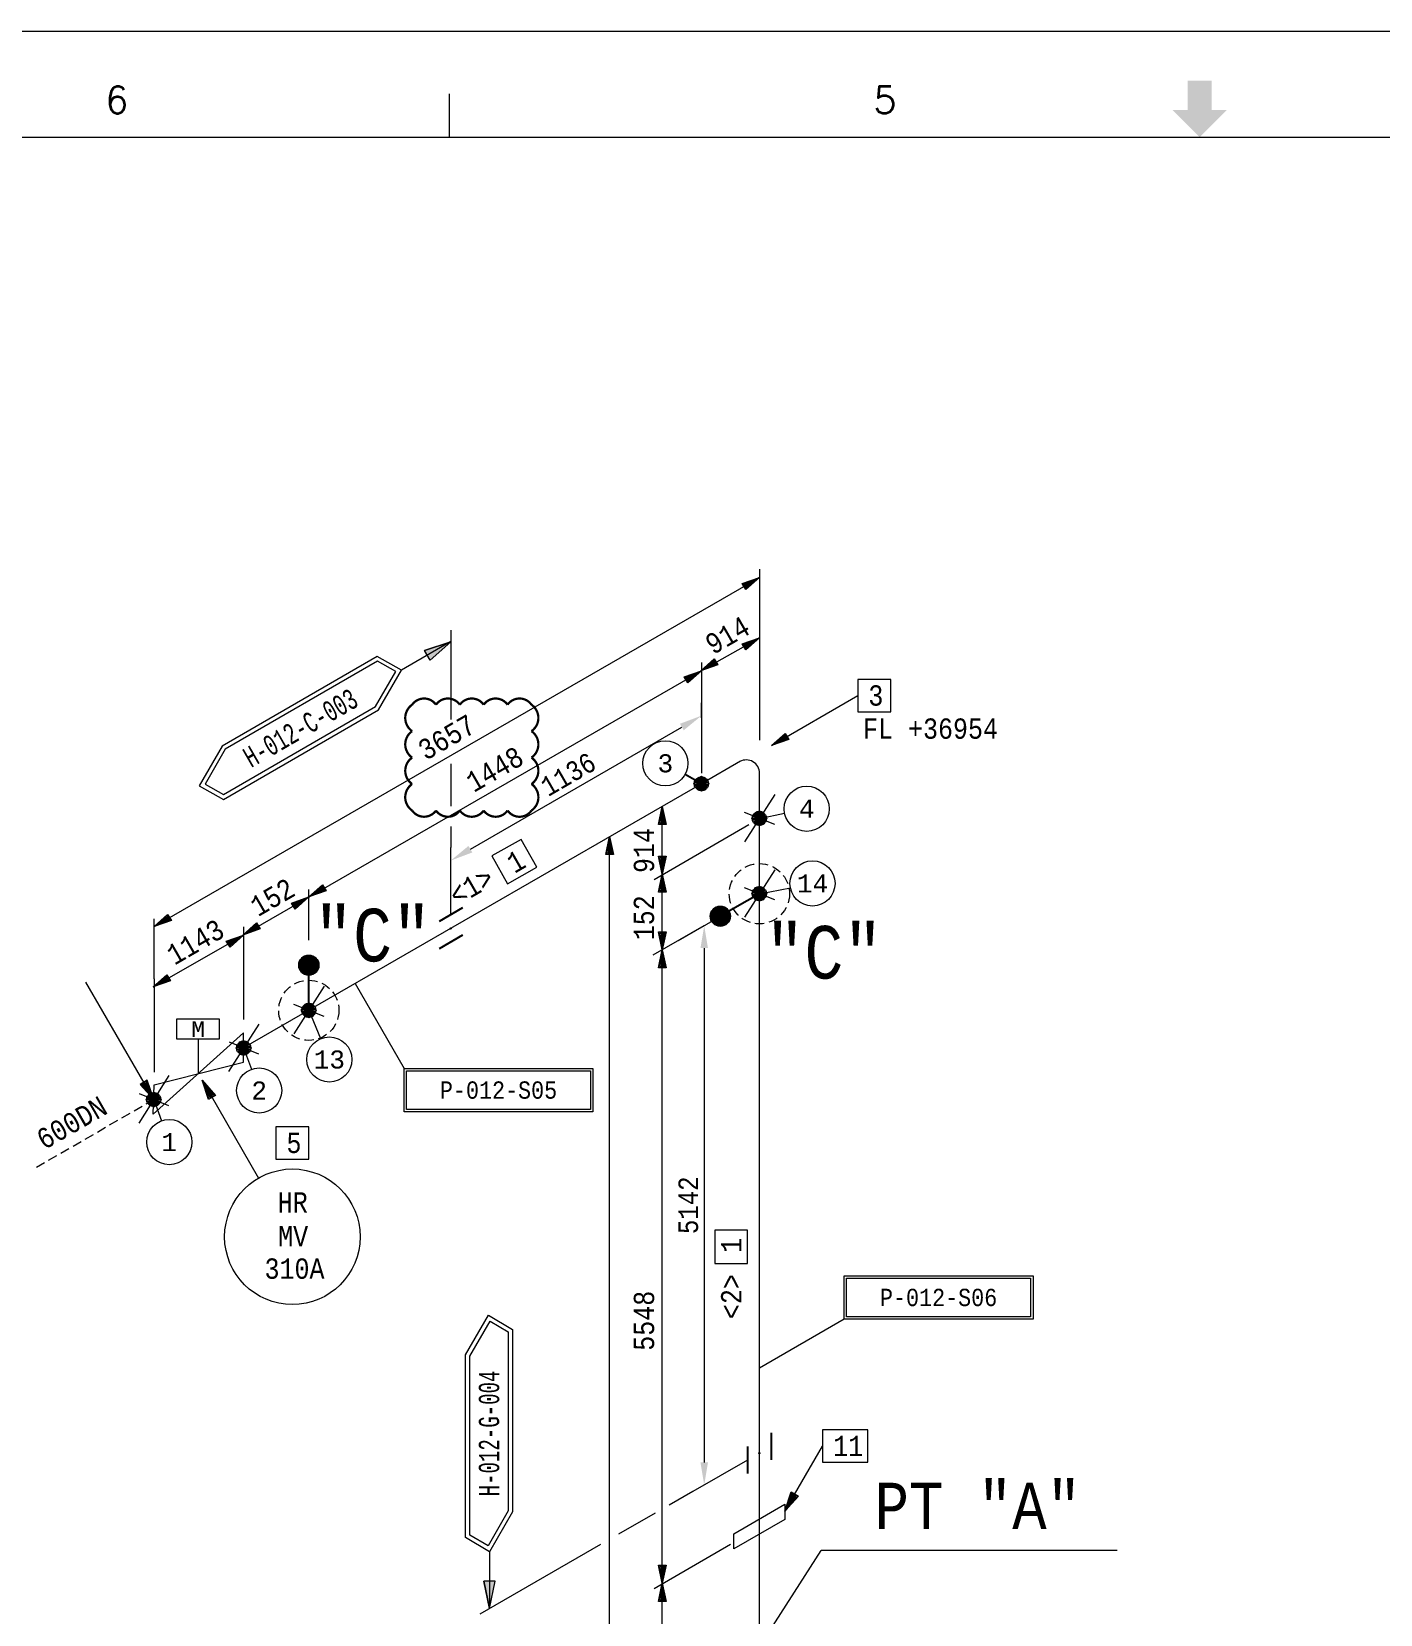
# Model space of a CAD drawing. Extents: x 0 to 841, y 0 to 594.
# Drawn here: x 274.4 to 453.6, y 383.8 to 594 of the extents above; entities that cross this region are included whole.
import ezdxf
from ezdxf.enums import TextEntityAlignment as Align

# ---------------------------------------------------------------- set-up
doc = ezdxf.new("R2010")
doc.units = 0
doc.header["$LTSCALE"] = 5
doc.header["$MEASUREMENT"] = 0
doc.linetypes.add('HIDDEN', pattern=[0.375, 0.25, -0.125])
doc.layers.get('0').update_dxf_attribs({"lineweight": 9})
for name, color, linetype, lineweight in [('1', 7, 'Continuous', 9), ('3', 7, 'Continuous', 9), ('42', 7, 'Continuous', 9), ('T-TEXT1', 7, 'Continuous', 9)]:
    doc.layers.add(name, color=color, linetype=linetype, lineweight=lineweight)
for name, color, linetype in [('FAB', 2, 'Continuous'), ('SH', 4, 'Continuous'), ('SUPT', 4, 'Continuous')]:
    doc.layers.add(name, color=color, linetype=linetype)
doc.styles.add('MARKING', font='monotxt.shx', dxfattribs={"width": 0.85, "height": 2.6})
doc.styles.add('ROMANS', font='romans.shx')
doc.styles.get("Standard").update_dxf_attribs({"font": 'txt.shx'})
doc.styles.add('TXT', font='monotxt.shx')
doc.dimstyles.get("Standard").update_dxf_attribs({"dimtxt": 0.18, "dimasz": 0.18, "dimexe": 0.18, "dimexo": 0.0625, "dimgap": 0.09, "dimtad": 0, "dimtih": 1, "dimtoh": 1, "dimdec": 4, "dimzin": 0, "dimdsep": 46, "dimtxsty": 'Standard', "dimcen": 0.09, "dimadec": 0, "dimazin": 0, "dimtfac": 1, "dimtdec": 4, "dimtofl": 0, "dimtmove": 0, "dimatfit": 0, "dimfxl": 1, "dimtolj": 1, "dimtzin": 0, "dimarcsym": 0})

# ---------------------------------------------------------------- blocks, each defined once
blk = doc.blocks.new('L6')
at = {"layer": 'SH', "color": 4}
for p, q in [((1.58, 2.73), (-1.54, 0.93)), ((1.58, -0.91), (-1.54, -2.71))]:
    blk.add_line(p, q, dxfattribs=at)
at = {"layer": 'SUPT', "lineweight": 0}
blk.add_circle((0, 0), 0.0769, dxfattribs=at)
blk = doc.blocks.new('*D10')
at = {"layer": 'Defpoints', "color": 0, "lineweight": 0}
for p in [(363.35, 503.16), (363.35, 502.87), (330.05, 476.74)]:
    blk.add_point(p, dxfattribs=at)
at = {"layer": 'FAB', "color": 4, "lineweight": 0}
for p, q in [((363.35, 502.87), (363.35, 504.89)), ((332.65, 485.43), (360.75, 501.66)), ((330.05, 476.74), (330.05, 485.67))]:
    blk.add_line(p, q, dxfattribs=at)
for points in [[(360.5, 502.09), (361, 501.23), (363.35, 503.16)], [(332.4, 485.87), (332.9, 485), (330.05, 483.93)]]:
    blk.add_solid(points, dxfattribs=at)
at = {"layer": 'FAB', "color": 4, "lineweight": 0, "insert": (345.65, 495.37), "char_height": 2.6, "attachment_point": 5, "rotation": 30, "style": 'MARKING'}
blk.add_mtext('\\A1;1136', dxfattribs=at)
blk = doc.blocks.new('TRI')
at = {"lineweight": 0}
blk.add_hatch(color=4, dxfattribs=at).paths.add_polyline_path([(340.4, 360.05), (339.74, 356.85), (341.07, 356.85)])
at = {"layer": 'SUPT', "lineweight": 0}
blk.add_line((340.4, 360.05), (339.74, 356.85), dxfattribs=at)
blk.add_lwpolyline([(340.4, 360.05), (341.07, 356.85), (339.74, 356.85), (340.4, 360.05), (341.07, 356.85)], dxfattribs=at)
blk = doc.blocks.new('L4')
at = {"layer": 'SH', "color": 4}
for p, q in [((1.58, 2.71), (1.58, -0.89)), ((-1.58, 0.89), (-1.58, -2.71))]:
    blk.add_line(p, q, dxfattribs=at)
at = {"layer": 'SUPT', "lineweight": 0}
blk.add_circle((0, 0), 0.0769, dxfattribs=at)
blk = doc.blocks.new('*D12')
at = {"layer": 'Defpoints', "color": 0, "lineweight": 0}
for p in [(360.29, 473.31), (369.47, 404.32), (363.72, 401)]:
    blk.add_point(p, dxfattribs=at)
at = {"layer": 'FAB', "color": 4, "lineweight": 0}
for p, q in [((360.29, 473.31), (365.22, 476.16)), ((363.72, 472.3), (363.72, 404)), ((369.47, 404.32), (362.22, 400.14))]:
    blk.add_line(p, q, dxfattribs=at)
for points in [[(363.22, 472.3), (364.22, 472.3), (363.72, 475.3)], [(363.22, 404), (364.22, 404), (363.72, 401)]]:
    blk.add_solid(points, dxfattribs=at)
at = {"layer": 'FAB', "color": 4, "lineweight": 0, "insert": (361.62, 438.15), "char_height": 2.6, "attachment_point": 5, "rotation": 90, "style": 'MARKING'}
blk.add_mtext('\\A1;5142', dxfattribs=at)

msp = doc.modelspace()

# ---------------------------------------------------------------- hatches: boundary and pattern name
at = {"layer": 'FAB'}
for points in [[(367.15, 476.53, 1), (364.55, 476.53, 1)], [(312.48, 470.04, 1), (309.88, 470.04, 1)]]:
    msp.add_hatch(color=256, dxfattribs=at).paths.add_polyline_path(points)

# ---------------------------------------------------------------- linework, layer by layer
at = {"layer": '1', "color": 1, "linetype": 'Continuous', "lineweight": 0}
for p, q in [((368.55, 497.12), (363.35, 494.12)), ((363.35, 494.12), (302.52, 459.04)), ((371.05, 489.52), (371.05, 495.52)), ((371.05, 379.52), (371.05, 489.52))]:
    msp.add_line(p, q, dxfattribs=at)
at = {"layer": '1', "color": 2, "linetype": 'HIDDEN', "lineweight": 0}
msp.add_line((274.98, 443.19), (290.57, 452.19), dxfattribs=at)
at = {"layer": '1', "color": 2, "linetype": 'Continuous', "lineweight": 0}
for points in [[(288.77, 454.21), (290.57, 452.19), (289.72, 454.76), (288.77, 454.21)], [(288.87, 454.27), (290.57, 452.19), (289.63, 454.71)], [(289.06, 454.38), (290.57, 452.19), (289.54, 454.66)], [(289.16, 454.44), (290.57, 452.19), (289.34, 454.54)], [(297.85, 452.19), (297, 454.76), (298.8, 452.74), (297.85, 452.19)], [(297.95, 452.25), (297, 454.76), (298.71, 452.69)], [(298.14, 452.36), (297, 454.76), (298.62, 452.63)], [(298.24, 452.41), (297, 454.76), (298.42, 452.52)], [(376.24, 399.53), (374.44, 397.51), (375.29, 400.08), (376.24, 399.53)], [(376.15, 399.59), (374.44, 397.51), (375.38, 400.03)], [(375.95, 399.7), (374.44, 397.51), (375.48, 399.98)], [(375.85, 399.76), (374.44, 397.51), (375.67, 399.87)]]:
    msp.add_lwpolyline(points, dxfattribs=at)
at = {"layer": '1', "color": 1, "linetype": 'Continuous', "lineweight": 0}
msp.add_arc((369.31, 495.54), 1.75, 0, 119.2483, dxfattribs=at)
at = {"layer": '3', "color": 2, "linetype": 'Continuous', "lineweight": 0}
for p, q in [((290.62, 475.15), (371.05, 521.52)), ((371.05, 522.62), (371.05, 499.93)), ((363.25, 509.12), (371.05, 513.52)), ((302.42, 474.04), (363.35, 509.12)), ((363.35, 510.23), (363.35, 495.52)), ((358.15, 482.12), (358.15, 491.12)), ((357.05, 481.43), (369.65, 488.73)), ((351.15, 149.82), (351.15, 487.12)), ((358.15, 372.12), (358.15, 482.12)), ((290.62, 468.24), (290.62, 476.19)), ((302.52, 475.14), (302.52, 462.84)), ((290.52, 467.14), (302.52, 474.04)), ((290.62, 468.24), (290.62, 455.84)), ((357.05, 387.25), (367.21, 393.14))]:
    msp.add_line(p, q, dxfattribs=at)
for points in [[(368.75, 520.72), (371.05, 521.52), (369.25, 519.92), (368.75, 520.72)], [(368.85, 520.62), (371.05, 521.52), (369.15, 520.02)], [(368.85, 520.52), (371.05, 521.52), (369.15, 520.12)], [(368.95, 520.42), (371.05, 521.52), (369.05, 520.22)], [(368.75, 512.72), (371.05, 513.52), (369.25, 511.93), (368.75, 512.72)], [(368.85, 512.62), (371.05, 513.52), (369.15, 512.02)], [(368.85, 512.52), (371.05, 513.52), (369.15, 512.12)], [(368.95, 512.42), (371.05, 513.52), (369.05, 512.22)], [(365.55, 509.93), (363.25, 509.12), (365.05, 510.73), (365.55, 509.93)], [(361.05, 508.32), (363.35, 509.12), (361.55, 507.52), (361.05, 508.32)], [(361.15, 508.23), (363.35, 509.12), (361.45, 507.62)], [(361.15, 508.12), (363.35, 509.12), (361.45, 507.73)], [(361.25, 508.02), (363.35, 509.12), (361.35, 507.82)], [(365.45, 510.02), (363.25, 509.12), (365.15, 510.62)], [(365.45, 510.12), (363.25, 509.12), (365.15, 510.52)], [(365.35, 510.23), (363.25, 509.12), (365.25, 510.43)], [(384.12, 503.69), (388.52, 503.69), (388.52, 507.99), (384.12, 507.99), (384.12, 503.69)], [(374.94, 499.98), (372.65, 499.22), (374.49, 500.81), (374.94, 499.98)], [(374.9, 500.12), (372.65, 499.22), (374.53, 500.68)], [(374.81, 500.17), (372.65, 499.22), (374.62, 500.63)], [(374.78, 500.3), (372.65, 499.22), (374.65, 500.49)], [(357.65, 488.73), (358.15, 491.12), (358.65, 488.73), (357.65, 488.73)], [(357.75, 488.73), (358.15, 491.12), (358.55, 488.73)], [(357.95, 488.73), (358.15, 491.12), (358.45, 488.73)], [(358.05, 488.73), (358.15, 491.12), (358.25, 488.73)], [(337.6, 480.84), (341.5, 483.04), (339.4, 486.74), (335.5, 484.54), (337.6, 480.84)], [(350.65, 484.73), (351.15, 487.12), (351.65, 484.73), (350.65, 484.73)], [(350.75, 484.73), (351.15, 487.12), (351.55, 484.73)], [(350.95, 484.73), (351.15, 487.12), (351.45, 484.73)], [(351.05, 484.73), (351.15, 487.12), (351.25, 484.73)], [(358.65, 484.52), (358.15, 482.12), (357.65, 484.52), (358.65, 484.52)], [(358.55, 484.52), (358.15, 482.12), (357.75, 484.52)], [(358.45, 484.52), (358.15, 482.12), (357.95, 484.52)], [(358.25, 484.52), (358.15, 482.12), (358.05, 484.52)], [(357.65, 479.73), (358.15, 482.12), (358.65, 479.73), (357.65, 479.73)], [(357.75, 479.73), (358.15, 482.12), (358.55, 479.73)], [(357.95, 479.73), (358.15, 482.12), (358.45, 479.73)], [(358.05, 479.73), (358.15, 482.12), (358.25, 479.73)], [(313.48, 479.89), (311.18, 479.09), (312.98, 480.69), (313.48, 479.89)], [(313.38, 479.99), (311.18, 479.09), (313.08, 480.59)], [(313.38, 480.09), (311.18, 479.09), (313.08, 480.49)], [(313.28, 480.19), (311.18, 479.09), (313.18, 480.39)], [(308.88, 478.29), (311.18, 479.09), (309.38, 477.49), (308.88, 478.29)], [(308.98, 478.19), (311.18, 479.09), (309.28, 477.59)], [(308.98, 478.09), (311.18, 479.09), (309.28, 477.69)], [(309.08, 477.99), (311.18, 479.09), (309.18, 477.79)], [(292.92, 475.95), (290.62, 475.15), (292.42, 476.75), (292.92, 475.95)], [(292.82, 476.05), (290.62, 475.15), (292.52, 476.65)], [(292.82, 476.15), (290.62, 475.15), (292.52, 476.55)], [(292.72, 476.25), (290.62, 475.15), (292.62, 476.45)], [(304.72, 474.84), (302.42, 474.04), (304.22, 475.64), (304.72, 474.84)], [(304.62, 474.94), (302.42, 474.04), (304.32, 475.54)], [(304.62, 475.04), (302.42, 474.04), (304.32, 475.44)], [(304.52, 475.14), (302.42, 474.04), (304.42, 475.34)], [(300.22, 473.24), (302.52, 474.04), (300.72, 472.44), (300.22, 473.24)], [(300.32, 473.14), (302.52, 474.04), (300.62, 472.54)], [(300.32, 473.04), (302.52, 474.04), (300.62, 472.64)], [(300.42, 472.94), (302.52, 474.04), (300.52, 472.74)], [(358.65, 474.48), (358.15, 472.08), (357.65, 474.48), (358.65, 474.48)], [(358.55, 474.48), (358.15, 472.08), (357.75, 474.48)], [(358.45, 474.48), (358.15, 472.08), (357.95, 474.48)], [(358.25, 474.48), (358.15, 472.08), (358.05, 474.48)], [(357.65, 469.68), (358.15, 472.08), (358.65, 469.68), (357.65, 469.68)], [(357.75, 469.68), (358.15, 472.08), (358.55, 469.68)], [(357.95, 469.68), (358.15, 472.08), (358.45, 469.68)], [(358.05, 469.68), (358.15, 472.08), (358.25, 469.68)], [(292.82, 467.94), (290.52, 467.14), (292.32, 468.74), (292.82, 467.94)], [(292.72, 468.04), (290.52, 467.14), (292.42, 468.64)], [(292.72, 468.14), (290.52, 467.14), (292.42, 468.54)], [(292.62, 468.24), (290.52, 467.14), (292.52, 468.44)], [(306.8, 444.27), (311.2, 444.27), (311.2, 448.57), (306.8, 448.57), (306.8, 444.27)], [(369.45, 430.43), (369.45, 434.83), (365.15, 434.83), (365.15, 430.43), (369.45, 430.43)], [(379.44, 404.02), (385.44, 404.02), (385.44, 408.32), (379.44, 408.32), (379.44, 404.02)], [(358.65, 390.35), (358.15, 387.95), (357.65, 390.35), (358.65, 390.35)], [(358.55, 390.35), (358.15, 387.95), (357.75, 390.35)], [(358.45, 390.35), (358.15, 387.95), (357.95, 390.35)], [(358.25, 390.35), (358.15, 387.95), (358.05, 390.35)], [(357.65, 385.55), (358.15, 387.95), (358.65, 385.55), (357.65, 385.55)], [(357.75, 385.55), (358.15, 387.95), (358.55, 385.55)], [(357.95, 385.55), (358.15, 387.95), (358.45, 385.55)], [(358.05, 385.55), (358.15, 387.95), (358.25, 385.55)]]:
    msp.add_lwpolyline(points, dxfattribs=at)
at = {"layer": '3', "color": 2, "linetype": 'HIDDEN', "lineweight": 0}
for centre in [(371.05, 479.52), (311.18, 464.04)]:
    msp.add_circle(centre, 4, dxfattribs=at)
at = {"layer": '3', "color": 2, "linetype": 'Continuous', "lineweight": 0}
msp.add_circle((309, 433.97), 9, dxfattribs=at)
at = {"layer": '42', "color": 3, "linetype": 'Continuous', "lineweight": 0}
msp.add_line((329.81, 585.73), (329.81, 580), dxfattribs=at)
for points in [[(0, 0), (841, 0), (841, 594), (0, 594)], [(35, 580), (827, 580), (827, 14), (35, 14)]]:
    msp.add_lwpolyline(points, close=True, dxfattribs=at)
for points in [[(427.94, 583.59), (427.94, 587.51), (431.15, 583.59), (431.15, 587.51)], [(429.55, 580), (425.96, 583.59), (433.14, 583.59)]]:
    msp.add_solid(points, dxfattribs=at)
at = {"layer": 'FAB', "lineweight": 0}
for p, q in [((372.65, 499.22), (384.12, 505.84)), ((371.05, 489.52), (374.4, 490.2)), ((311.18, 473.34), (311.18, 480.1)), ((290.57, 452.19), (281.57, 467.78)), ((317.34, 467.59), (323.84, 456.33)), ((302.52, 459.04), (303.56, 456.21)), ((297, 454.76), (304.5, 441.77)), ((290.57, 452.19), (291.61, 449.36)), ((382.31, 423.02), (371.05, 416.52)), ((374.44, 397.51), (379.44, 406.17))]:
    msp.add_line(p, q, dxfattribs=at)
at = {"layer": 'FAB'}
for p, q in [((363.35, 494.12), (361.17, 495.36)), ((371.05, 479.52), (365.85, 476.53)), ((311.18, 464.04), (311.18, 470.04))]:
    msp.add_line(p, q, dxfattribs=at)
at = {"layer": 'FAB', "linetype": 'Continuous', "lineweight": 0}
for p, q in [((371.05, 479.52), (375.17, 480.32)), ((363.69, 475.28), (356.89, 471.35)), ((311.18, 464.04), (312.75, 460.28))]:
    msp.add_line(p, q, dxfattribs=at)
at = {"layer": 'FAB', "color": 2, "linetype": 'Continuous', "lineweight": 0}
for p in [(371.05, 379.52), (418.6, 392.31)]:
    msp.add_line(p, (379.28, 392.31), dxfattribs=at)
at = {"layer": 'FAB', "color": 6, "lineweight": 0, "flags": 128}
msp.add_lwpolyline([(340.77, 490.57, 0, 0, 0.520567), (340.77, 490.57, 0, 0, 0.520567), (340.77, 490.57, 0.3, 0.3, 0.520567), (340.77, 494.09, 0.3, 0.3, 0.520567), (340.77, 497.6, 0.3, 0.3, 0.520567), (340.77, 501.11, 0.3, 0.3, 0.520567), (340.77, 504.62, 0.3, 0.3, 0.520567), (340.77, 504.62, 0.3, 0.3, 0.520567), (337.59, 504.62, 0.3, 0.3, 0.520567), (334.42, 504.62, 0.3, 0.3, 0.520567), (331.25, 504.62, 0.3, 0.3, 0.520567), (328.08, 504.62, 0.3, 0.3, 0.520567), (324.91, 504.62, 0.3, 0.3, 0.520567), (324.91, 504.62, 0.3, 0.3, 0.520567), (324.91, 501.11, 0.3, 0.3, 0.520567), (324.91, 497.6, 0.3, 0.3, 0.520567), (324.91, 494.09, 0.3, 0.3, 0.520567), (324.91, 490.57, 0.3, 0.3, 0.520567), (324.91, 490.57, 0.3, 0.3, 0.520567), (328.08, 490.57, 0.3, 0.3, 0.520567), (331.25, 490.57, 0.3, 0.3, 0.520567), (334.42, 490.57, 0.3, 0.3, 0.520567), (337.59, 490.57, 0.3, 0.3, 0.520567), (340.77, 490.57, 0.3, 0.3, 0.520567)], format="xyseb", dxfattribs=at)
at = {"layer": 'FAB', "color": 2, "linetype": 'Continuous', "lineweight": 0}
for points in [[(323.84, 456.33), (348.94, 456.33), (348.94, 450.57), (323.84, 450.57)], [(324.16, 456.01), (348.62, 456.01), (348.62, 450.89), (324.16, 450.89)], [(382.31, 428.79), (407.41, 428.79), (407.41, 423.02), (382.31, 423.02)], [(382.63, 428.47), (407.09, 428.47), (407.09, 423.34), (382.63, 423.34)]]:
    msp.add_lwpolyline(points, close=True, dxfattribs=at)
at = {"layer": 'FAB', "color": 3, "linetype": 'Continuous', "lineweight": 0, "flags": 128}
msp.add_lwpolyline([(374.43, 398.44), (374.43, 396.43), (367.67, 392.52), (367.67, 394.54)], close=True, dxfattribs=at)
at = {"layer": 'FAB', "color": 2, "linetype": 'Continuous', "lineweight": 0}
for centre in [(358.56, 496.84), (377.34, 490.8), (378.11, 480.89), (313.91, 457.51), (304.59, 453.39), (292.64, 446.54)]:
    msp.add_circle(centre, 3, dxfattribs=at)
at = {"layer": 'FAB'}
for centre in [(365.85, 476.53), (311.18, 470.04)]:
    msp.add_circle(centre, 1.3, dxfattribs=at)
at = {"layer": 'SUPT', "linetype": 'Continuous', "lineweight": 0}
for p, q in [((330.05, 513), (323.52, 509.23)), ((335.2, 392.14), (335.2, 384.61))]:
    msp.add_line(p, q, dxfattribs=at)
at = {"layer": 'SUPT', "lineweight": 0}
for p, q in [((330.05, 514.5), (330.05, 502.66)), ((330.05, 496.75), (330.05, 491.13)), ((330.05, 488.45), (330.05, 485.67)), ((362.22, 400.14), (359.08, 398.33)), ((357.21, 397.26), (352.35, 394.46)), ((349.96, 393.09), (333.9, 383.86))]:
    msp.add_line(p, q, dxfattribs=at)
at = {"layer": 'SUPT', "linetype": 'Continuous', "lineweight": 0}
for points in [[(299.68, 499.13), (296.62, 493.85), (299.86, 492.04), (320.46, 503.96), (323.52, 509.23), (320.28, 511.04)], [(320.29, 510.39), (300.09, 498.71), (297.4, 494.07), (299.86, 492.69), (320.05, 504.37), (322.75, 509.02)], [(338.24, 397.43), (335.2, 392.14), (332.02, 394.04), (332.02, 418.27), (335.05, 423.55), (338.24, 421.65)], [(337.68, 421.33), (337.68, 397.58), (335, 392.92), (332.58, 394.36), (332.58, 418.12), (335.26, 422.78)]]:
    msp.add_lwpolyline(points, close=True, dxfattribs=at)
at = {"layer": 'T-TEXT1', "color": 2, "linetype": 'Continuous', "lineweight": 0}
for p, q in [((373.08, 492.71), (369.08, 486.41)), ((373.08, 488.71), (369.08, 490.31)), ((373.08, 482.71), (369.08, 476.41)), ((373.08, 478.71), (369.08, 480.31)), ((313.21, 467.23), (309.21, 460.93)), ((313.21, 463.23), (309.21, 464.83)), ((304.53, 462.22), (300.53, 455.92)), ((304.53, 458.22), (300.63, 459.82)), ((292.58, 455.37), (288.58, 449.07)), ((292.58, 451.37), (288.68, 452.97))]:
    msp.add_line(p, q, dxfattribs=at)
for points in [[(363.35, 495.12), (363.55, 495.02), (363.65, 495.02), (363.85, 494.93), (363.95, 494.82), (364.05, 494.73), (364.15, 494.62), (364.25, 494.43), (364.25, 494.32), (364.35, 494.12), (364.25, 493.93), (364.25, 493.82), (364.15, 493.62), (364.05, 493.52), (363.95, 493.43), (363.85, 493.32), (363.65, 493.23), (363.55, 493.23), (363.35, 493.23), (363.15, 493.23), (363.05, 493.23), (362.85, 493.32), (362.75, 493.43), (362.65, 493.52), (362.55, 493.62), (362.45, 493.82), (362.45, 493.93), (362.45, 494.12), (362.45, 494.32), (362.45, 494.43), (362.55, 494.62), (362.65, 494.73), (362.75, 494.82), (362.85, 494.93), (363.05, 495.02), (363.15, 495.02), (363.35, 495.12), (363.35, 495.12), (363.55, 495.02), (363.35, 493.12), (363.15, 493.23), (363.35, 495.12), (363.55, 495.02), (363.65, 495.02), (363.15, 493.23), (363.05, 493.23), (363.55, 495.02), (363.65, 495.02), (363.85, 494.93), (363.05, 493.23), (362.85, 493.32), (363.65, 495.02), (363.85, 494.93), (363.95, 494.82), (362.85, 493.32), (362.75, 493.43), (363.85, 494.93), (363.95, 494.82), (364.05, 494.73), (362.75, 493.43), (362.65, 493.52), (363.95, 494.82), (364.05, 494.73), (364.15, 494.62), (362.65, 493.52), (362.55, 493.62), (364.05, 494.73), (364.15, 494.62), (364.25, 494.43), (362.55, 493.62), (362.45, 493.82), (364.15, 494.62), (364.25, 494.43), (364.25, 494.32), (362.45, 493.82), (362.45, 493.93), (364.25, 494.43), (364.25, 494.32), (364.35, 494.12), (362.45, 493.93), (362.35, 494.12), (364.25, 494.32), (364.35, 494.12), (364.25, 493.93), (362.35, 494.12), (362.45, 494.32), (364.35, 494.12), (364.25, 493.93), (364.25, 493.82), (362.45, 494.32), (362.45, 494.43), (364.25, 493.93), (364.25, 493.82), (364.15, 493.62), (362.45, 494.43), (362.55, 494.62), (364.25, 493.82)], [(364.25, 493.82), (364.15, 493.62), (364.05, 493.52), (362.55, 494.62), (362.65, 494.73), (364.15, 493.62), (364.05, 493.52), (363.95, 493.43), (362.65, 494.73), (362.75, 494.82), (364.05, 493.52), (363.95, 493.43), (363.85, 493.32), (362.75, 494.82), (362.85, 494.93), (363.95, 493.43), (363.85, 493.32), (363.65, 493.23), (362.85, 494.93), (363.05, 495.02), (363.85, 493.32), (363.65, 493.23), (363.55, 493.23), (363.05, 495.02), (363.15, 495.02), (363.65, 493.23), (363.55, 493.23), (363.35, 493.12), (363.15, 495.02), (363.35, 495.12), (363.55, 493.23)], [(371.05, 490.52), (371.25, 490.43), (371.35, 490.43), (371.55, 490.32), (371.65, 490.23), (371.75, 490.12), (371.85, 490.02), (371.95, 489.82), (371.95, 489.73), (372.05, 489.52), (371.95, 489.32), (371.95, 489.23), (371.85, 489.02), (371.75, 488.93), (371.65, 488.82), (371.55, 488.73), (371.35, 488.62), (371.25, 488.62), (371.05, 488.62), (370.85, 488.62), (370.75, 488.62), (370.55, 488.73), (370.45, 488.82), (370.35, 488.93), (370.25, 489.02), (370.15, 489.23), (370.15, 489.32), (370.15, 489.52), (370.15, 489.73), (370.15, 489.82), (370.25, 490.02), (370.35, 490.12), (370.45, 490.23), (370.55, 490.32), (370.75, 490.43), (370.85, 490.43), (371.05, 490.52), (371.05, 490.52), (371.25, 490.43), (371.05, 488.52), (370.85, 488.62), (371.05, 490.52), (371.25, 490.43), (371.35, 490.43), (370.85, 488.62), (370.75, 488.62), (371.25, 490.43), (371.35, 490.43), (371.55, 490.32), (370.75, 488.62), (370.55, 488.73), (371.35, 490.43), (371.55, 490.32), (371.65, 490.23), (370.55, 488.73), (370.45, 488.82), (371.55, 490.32), (371.65, 490.23), (371.75, 490.12), (370.45, 488.82), (370.35, 488.93), (371.65, 490.23), (371.75, 490.12), (371.85, 490.02), (370.35, 488.93), (370.25, 489.02), (371.75, 490.12), (371.85, 490.02), (371.95, 489.82), (370.25, 489.02), (370.15, 489.23), (371.85, 490.02), (371.95, 489.82), (371.95, 489.73), (370.15, 489.23), (370.15, 489.32), (371.95, 489.82), (371.95, 489.73), (372.05, 489.52), (370.15, 489.32), (370.05, 489.52), (371.95, 489.73), (372.05, 489.52), (371.95, 489.32), (370.05, 489.52), (370.15, 489.73), (372.05, 489.52), (371.95, 489.32), (371.95, 489.23), (370.15, 489.73), (370.15, 489.82), (371.95, 489.32), (371.95, 489.23), (371.85, 489.02), (370.15, 489.82), (370.25, 490.02), (371.95, 489.23)], [(371.95, 489.23), (371.85, 489.02), (371.75, 488.93), (370.25, 490.02), (370.35, 490.12), (371.85, 489.02), (371.75, 488.93), (371.65, 488.82), (370.35, 490.12), (370.45, 490.23), (371.75, 488.93), (371.65, 488.82), (371.55, 488.73), (370.45, 490.23), (370.55, 490.32), (371.65, 488.82), (371.55, 488.73), (371.35, 488.62), (370.55, 490.32), (370.75, 490.43), (371.55, 488.73), (371.35, 488.62), (371.25, 488.62), (370.75, 490.43), (370.85, 490.43), (371.35, 488.62), (371.25, 488.62), (371.05, 488.52), (370.85, 490.43), (371.05, 490.52), (371.25, 488.62)], [(371.05, 480.53), (371.25, 480.43), (371.35, 480.43), (371.55, 480.33), (371.65, 480.23), (371.75, 480.13), (371.85, 480.03), (371.95, 479.83), (371.95, 479.73), (372.05, 479.52), (371.95, 479.33), (371.95, 479.23), (371.85, 479.03), (371.75, 478.93), (371.65, 478.83), (371.55, 478.73), (371.35, 478.63), (371.25, 478.63), (371.05, 478.63), (370.85, 478.63), (370.75, 478.63), (370.55, 478.73), (370.45, 478.83), (370.35, 478.93), (370.25, 479.03), (370.15, 479.23), (370.15, 479.33), (370.15, 479.52), (370.15, 479.73), (370.15, 479.83), (370.25, 480.03), (370.35, 480.13), (370.45, 480.23), (370.55, 480.33), (370.75, 480.43), (370.85, 480.43), (371.05, 480.53), (371.05, 480.53), (371.25, 480.43), (371.05, 478.53), (370.85, 478.63), (371.05, 480.53), (371.25, 480.43), (371.35, 480.43), (370.85, 478.63), (370.75, 478.63), (371.25, 480.43), (371.35, 480.43), (371.55, 480.33), (370.75, 478.63), (370.55, 478.73), (371.35, 480.43), (371.55, 480.33), (371.65, 480.23), (370.55, 478.73), (370.45, 478.83), (371.55, 480.33), (371.65, 480.23), (371.75, 480.13), (370.45, 478.83), (370.35, 478.93), (371.65, 480.23), (371.75, 480.13), (371.85, 480.03), (370.35, 478.93), (370.25, 479.03), (371.75, 480.13), (371.85, 480.03), (371.95, 479.83), (370.25, 479.03), (370.15, 479.23), (371.85, 480.03), (371.95, 479.83), (371.95, 479.73), (370.15, 479.23), (370.15, 479.33), (371.95, 479.83), (371.95, 479.73), (372.05, 479.52), (370.15, 479.33), (370.05, 479.52), (371.95, 479.73), (372.05, 479.52), (371.95, 479.33), (370.05, 479.52), (370.15, 479.73), (372.05, 479.52), (371.95, 479.33), (371.95, 479.23), (370.15, 479.73), (370.15, 479.83), (371.95, 479.33), (371.95, 479.23), (371.85, 479.03), (370.15, 479.83), (370.25, 480.03), (371.95, 479.23)], [(371.95, 479.23), (371.85, 479.03), (371.75, 478.93), (370.25, 480.03), (370.35, 480.13), (371.85, 479.03), (371.75, 478.93), (371.65, 478.83), (370.35, 480.13), (370.45, 480.23), (371.75, 478.93), (371.65, 478.83), (371.55, 478.73), (370.45, 480.23), (370.55, 480.33), (371.65, 478.83), (371.55, 478.73), (371.35, 478.63), (370.55, 480.33), (370.75, 480.43), (371.55, 478.73), (371.35, 478.63), (371.25, 478.63), (370.75, 480.43), (370.85, 480.43), (371.35, 478.63), (371.25, 478.63), (371.05, 478.53), (370.85, 480.43), (371.05, 480.53), (371.25, 478.63)], [(311.18, 465.04), (311.38, 464.94), (311.48, 464.94), (311.68, 464.84), (311.78, 464.74), (311.88, 464.64), (311.98, 464.54), (312.08, 464.34), (312.08, 464.24), (312.18, 464.04), (312.08, 463.84), (312.08, 463.74), (311.98, 463.54), (311.88, 463.44), (311.78, 463.34), (311.68, 463.24), (311.48, 463.14), (311.38, 463.14), (311.18, 463.14), (310.98, 463.14), (310.88, 463.14), (310.68, 463.24), (310.58, 463.34), (310.48, 463.44), (310.38, 463.54), (310.28, 463.74), (310.28, 463.84), (310.28, 464.04), (310.28, 464.24), (310.28, 464.34), (310.38, 464.54), (310.48, 464.64), (310.58, 464.74), (310.68, 464.84), (310.88, 464.94), (310.98, 464.94), (311.18, 465.04), (311.18, 465.04), (311.38, 464.94), (311.18, 463.04), (310.98, 463.14), (311.18, 465.04), (311.38, 464.94), (311.48, 464.94), (310.98, 463.14), (310.88, 463.14), (311.38, 464.94), (311.48, 464.94), (311.68, 464.84), (310.88, 463.14), (310.68, 463.24), (311.48, 464.94), (311.68, 464.84), (311.78, 464.74), (310.68, 463.24), (310.58, 463.34), (311.68, 464.84), (311.78, 464.74), (311.88, 464.64), (310.58, 463.34), (310.48, 463.44), (311.78, 464.74), (311.88, 464.64), (311.98, 464.54), (310.48, 463.44), (310.38, 463.54), (311.88, 464.64), (311.98, 464.54), (312.08, 464.34), (310.38, 463.54), (310.28, 463.74), (311.98, 464.54), (312.08, 464.34), (312.08, 464.24), (310.28, 463.74), (310.28, 463.84), (312.08, 464.34), (312.08, 464.24), (312.18, 464.04), (310.28, 463.84), (310.18, 464.04), (312.08, 464.24), (312.18, 464.04), (312.08, 463.84), (310.18, 464.04), (310.28, 464.24), (312.18, 464.04), (312.08, 463.84), (312.08, 463.74), (310.28, 464.24), (310.28, 464.34), (312.08, 463.84), (312.08, 463.74), (311.98, 463.54), (310.28, 464.34), (310.38, 464.54), (312.08, 463.74)], [(312.08, 463.74), (311.98, 463.54), (311.88, 463.44), (310.38, 464.54), (310.48, 464.64), (311.98, 463.54), (311.88, 463.44), (311.78, 463.34), (310.48, 464.64), (310.58, 464.74), (311.88, 463.44), (311.78, 463.34), (311.68, 463.24), (310.58, 464.74), (310.68, 464.84), (311.78, 463.34), (311.68, 463.24), (311.48, 463.14), (310.68, 464.84), (310.88, 464.94), (311.68, 463.24), (311.48, 463.14), (311.38, 463.14), (310.88, 464.94), (310.98, 464.94), (311.48, 463.14), (311.38, 463.14), (311.18, 463.04), (310.98, 464.94), (311.18, 465.04), (311.38, 463.14)], [(296.52, 455.64), (296.52, 460.19), (293.66, 460.19), (293.66, 462.92), (299.26, 462.92), (299.26, 460.19), (296.52, 460.19)], [(302.52, 459.04), (302.52, 461.04), (290.52, 450.24), (290.62, 454.14), (302.52, 457.14), (302.52, 459.04)], [(302.52, 460.04), (302.72, 459.94), (302.82, 459.94), (303.02, 459.84), (303.12, 459.74), (303.22, 459.64), (303.32, 459.54), (303.42, 459.34), (303.42, 459.24), (303.52, 459.04), (303.42, 458.84), (303.42, 458.74), (303.32, 458.54), (303.22, 458.44), (303.12, 458.34), (303.02, 458.24), (302.82, 458.14), (302.72, 458.14), (302.52, 458.14), (302.32, 458.14), (302.22, 458.14), (302.02, 458.24), (301.92, 458.34), (301.82, 458.44), (301.72, 458.54), (301.62, 458.74), (301.62, 458.84), (301.62, 459.04), (301.62, 459.24), (301.62, 459.34), (301.72, 459.54), (301.82, 459.64), (301.92, 459.74), (302.02, 459.84), (302.22, 459.94), (302.32, 459.94), (302.52, 460.04), (302.52, 460.04), (302.72, 459.94), (302.52, 458.04), (302.32, 458.14), (302.52, 460.04), (302.72, 459.94), (302.82, 459.94), (302.32, 458.14), (302.22, 458.14), (302.72, 459.94), (302.82, 459.94), (303.02, 459.84), (302.22, 458.14), (302.02, 458.24), (302.82, 459.94), (303.02, 459.84), (303.12, 459.74), (302.02, 458.24), (301.92, 458.34), (303.02, 459.84), (303.12, 459.74), (303.22, 459.64), (301.92, 458.34), (301.82, 458.44), (303.12, 459.74), (303.22, 459.64), (303.32, 459.54), (301.82, 458.44), (301.72, 458.54), (303.22, 459.64), (303.32, 459.54), (303.42, 459.34), (301.72, 458.54), (301.62, 458.74), (303.32, 459.54), (303.42, 459.34), (303.42, 459.24), (301.62, 458.74), (301.62, 458.84), (303.42, 459.34), (303.42, 459.24), (303.52, 459.04), (301.62, 458.84), (301.52, 459.04), (303.42, 459.24), (303.52, 459.04), (303.42, 458.84), (301.52, 459.04), (301.62, 459.24), (303.52, 459.04), (303.42, 458.84), (303.42, 458.74), (301.62, 459.24), (301.62, 459.34), (303.42, 458.84), (303.42, 458.74), (303.32, 458.54), (301.62, 459.34), (301.72, 459.54), (303.42, 458.74)], [(303.42, 458.74), (303.32, 458.54), (303.22, 458.44), (301.72, 459.54), (301.82, 459.64), (303.32, 458.54), (303.22, 458.44), (303.12, 458.34), (301.82, 459.64), (301.92, 459.74), (303.22, 458.44), (303.12, 458.34), (303.02, 458.24), (301.92, 459.74), (302.02, 459.84), (303.12, 458.34), (303.02, 458.24), (302.82, 458.14), (302.02, 459.84), (302.22, 459.94), (303.02, 458.24), (302.82, 458.14), (302.72, 458.14), (302.22, 459.94), (302.32, 459.94), (302.82, 458.14), (302.72, 458.14), (302.52, 458.04), (302.32, 459.94), (302.52, 460.04), (302.72, 458.14)], [(290.57, 453.19), (290.77, 453.09), (290.87, 453.09), (291.07, 452.99), (291.17, 452.89), (291.27, 452.79), (291.37, 452.69), (291.47, 452.49), (291.47, 452.39), (291.57, 452.19), (291.47, 451.99), (291.47, 451.89), (291.37, 451.69), (291.27, 451.59), (291.17, 451.49), (291.07, 451.39), (290.87, 451.29), (290.77, 451.29), (290.57, 451.29), (290.37, 451.29), (290.27, 451.29), (290.07, 451.39), (289.97, 451.49), (289.87, 451.59), (289.77, 451.69), (289.67, 451.89), (289.67, 451.99), (289.67, 452.19), (289.67, 452.39), (289.67, 452.49), (289.77, 452.69), (289.87, 452.79), (289.97, 452.89), (290.07, 452.99), (290.27, 453.09), (290.37, 453.09), (290.57, 453.19), (290.57, 453.19), (290.77, 453.09), (290.57, 451.19), (290.37, 451.29), (290.57, 453.19), (290.77, 453.09), (290.87, 453.09), (290.37, 451.29), (290.27, 451.29), (290.77, 453.09), (290.87, 453.09), (291.07, 452.99), (290.27, 451.29), (290.07, 451.39), (290.87, 453.09), (291.07, 452.99), (291.17, 452.89), (290.07, 451.39), (289.97, 451.49), (291.07, 452.99), (291.17, 452.89), (291.27, 452.79), (289.97, 451.49), (289.87, 451.59), (291.17, 452.89), (291.27, 452.79), (291.37, 452.69), (289.87, 451.59), (289.77, 451.69), (291.27, 452.79), (291.37, 452.69), (291.47, 452.49), (289.77, 451.69), (289.67, 451.89), (291.37, 452.69), (291.47, 452.49), (291.47, 452.39), (289.67, 451.89), (289.67, 451.99), (291.47, 452.49), (291.47, 452.39), (291.57, 452.19), (289.67, 451.99), (289.57, 452.19), (291.47, 452.39), (291.57, 452.19), (291.47, 451.99), (289.57, 452.19), (289.67, 452.39), (291.57, 452.19), (291.47, 451.99), (291.47, 451.89), (289.67, 452.39), (289.67, 452.49), (291.47, 451.99), (291.47, 451.89), (291.37, 451.69), (289.67, 452.49), (289.77, 452.69), (291.47, 451.89)], [(291.47, 451.89), (291.37, 451.69), (291.27, 451.59), (289.77, 452.69), (289.87, 452.79), (291.37, 451.69), (291.27, 451.59), (291.17, 451.49), (289.87, 452.79), (289.97, 452.89), (291.27, 451.59), (291.17, 451.49), (291.07, 451.39), (289.97, 452.89), (290.07, 452.99), (291.17, 451.49), (291.07, 451.39), (290.87, 451.29), (290.07, 452.99), (290.27, 453.09), (291.07, 451.39), (290.87, 451.29), (290.77, 451.29), (290.27, 453.09), (290.37, 453.09), (290.87, 451.29), (290.77, 451.29), (290.57, 451.19), (290.37, 453.09), (290.57, 453.19), (290.77, 451.29)]]:
    msp.add_lwpolyline(points, dxfattribs=at)

# ---------------------------------------------------------------- block references
at = {"layer": 'SUPT', "linetype": 'Continuous', "lineweight": 0}
for p, xscale, yscale, zscale, rotation in [((-211.97, 643.15), 1.125000000000087, 1.125000000000087, 1.125000000000087, 299.8899551977734), ((-47.75, 789.67), -1.125, 1.125, 1.125, 180)]:
    msp.add_blockref('TRI', p, dxfattribs=dict(at, xscale=xscale, yscale=yscale, zscale=zscale, rotation=rotation))
at = {"layer": 'SUPT', "lineweight": 0}
for name, p in [('L6', (330.03, 474.91)), ('L4', (371.05, 405.23))]:
    msp.add_blockref(name, p, dxfattribs=at)

# ---------------------------------------------------------------- texts
at = {"layer": '3', "color": 2, "linetype": 'Continuous', "lineweight": 0, "style": 'TXT', "width": 0.851861}
for s, rotation, p in [('914', 30, (364.89, 511.19)), ('3657', 30, (326.73, 497.15)), ('1448', 30, (333.1, 492.9)), ('914', 90, (357.06, 482.27)), ('1', 30, (338.51, 482.15)), ('152', 30, (304.43, 476.4)), ('<1>', 30, (330.88, 477.85)), ('152', 90, (357.06, 473.34)), ('1143', 30, (293.33, 469.96)), ('600DN', 30, (276.04, 445.46)), ('1', 90, (368.66, 431.84)), ('<2>', 90, (368.66, 423.04)), ('5548', 90, (357.06, 418.83))]:
    msp.add_text(s, height=2.7, rotation=rotation, dxfattribs=at).set_placement(p)
for s, p in [('3', (385.53, 504.5)), ('FL +36954', (384.83, 500.1)), ('5', (308.21, 445.09)), ('HR', (307.06, 437.18)), ('MV', (307.11, 432.68)), ('310A', (305.3, 428.39)), ('11', (380.86, 404.84))]:
    msp.add_text(s, height=2.7, dxfattribs=at).set_placement(p)
at = {"layer": '42', "color": 3, "linetype": 'Continuous', "lineweight": 0, "style": 'ROMANS', "width": 1.001426}
for s, p in [('6', (285.68, 584.94)), ('5', (387.74, 584.94))]:
    msp.add_text(s, height=3.58, dxfattribs=at).set_placement(p, align=Align.MIDDLE)
at = {"layer": 'FAB', "color": 2, "linetype": 'Continuous', "lineweight": 0, "style": 'TXT'}
for s, height, p in [('3', 2.4, (358.56, 496.84)), ('4', 2.4, (377.34, 490.8)), ('14', 2.4, (378.11, 480.89)), ('M', 2.1, (296.48, 461.54)), ('13', 2.4, (313.91, 457.51)), ('2', 2.4, (304.59, 453.39)), ('1', 2.4, (292.64, 446.54))]:
    msp.add_text(s, height=height, dxfattribs=at).set_placement(p, align=Align.MIDDLE_CENTER)
at = {"layer": 'FAB', "color": 2, "linetype": 'Continuous', "style": 'TXT', "width": 0.857082}
for s, height, p in [('"C"', 7, (311.87, 470.53)), ('"C"', 7, (371.83, 468.25)), ('PT "A"', 6.163, (386.36, 395.14))]:
    msp.add_text(s, height=height, dxfattribs=at).set_placement(p)
at = {"layer": 'FAB', "color": 2, "linetype": 'Continuous', "lineweight": 0, "style": 'TXT', "width": 0.869567}
for s, p in [('P-012-S05', (336.39, 453.45)), ('P-012-S06', (394.86, 425.91))]:
    msp.add_text(s, height=2.3, dxfattribs=at).set_placement(p, align=Align.MIDDLE_CENTER)
at = {"layer": 'SUPT', "linetype": 'Continuous', "lineweight": 0, "style": 'TXT', "width": 0.65}
for s, rotation, p in [('H-012-C-003', 30, (310.07, 501.54)), ('H-012-G-004', 90, (335.13, 407.85))]:
    msp.add_text(s, height=2.7, rotation=rotation, dxfattribs=at).set_placement(p, align=Align.MIDDLE_CENTER)

# ---------------------------------------------------------------- dimensions: what is measured, and where the dimension line sits
at = {"layer": 'FAB', "lineweight": 0}
for base, p1, p2, angle, text, picture, middle in [((363.35, 503.16), (330.05, 476.74), (363.35, 502.88), 210, '1136', '*D10', (345.65, 495.37)), ((363.72, 401), (360.29, 473.31), (369.47, 404.32), 90, '5142', '*D12', (361.62, 438.15))]:
    dim = msp.add_linear_dim(base=base, p1=p1, p2=p2, angle=angle, text=text, dimstyle='Standard', override={"dimtxt": 2.6, "dimasz": 3, "dimexe": 1.5, "dimexo": 0, "dimgap": 0.8, "dimtad": 1, "dimtih": 0, "dimdec": 0, "dimdsep": 0, "dimtxsty": 'MARKING', "dimclrd": 4, "dimclre": 4, "dimclrt": 4, "dimatfit": 3, "dimlwd": 0, "dimlwe": 0}, dxfattribs=at)
    dim.commit()
    dim.dimension.update_dxf_attribs({"geometry": picture, "text_midpoint": middle})

doc.saveas('drawing.dxf')
